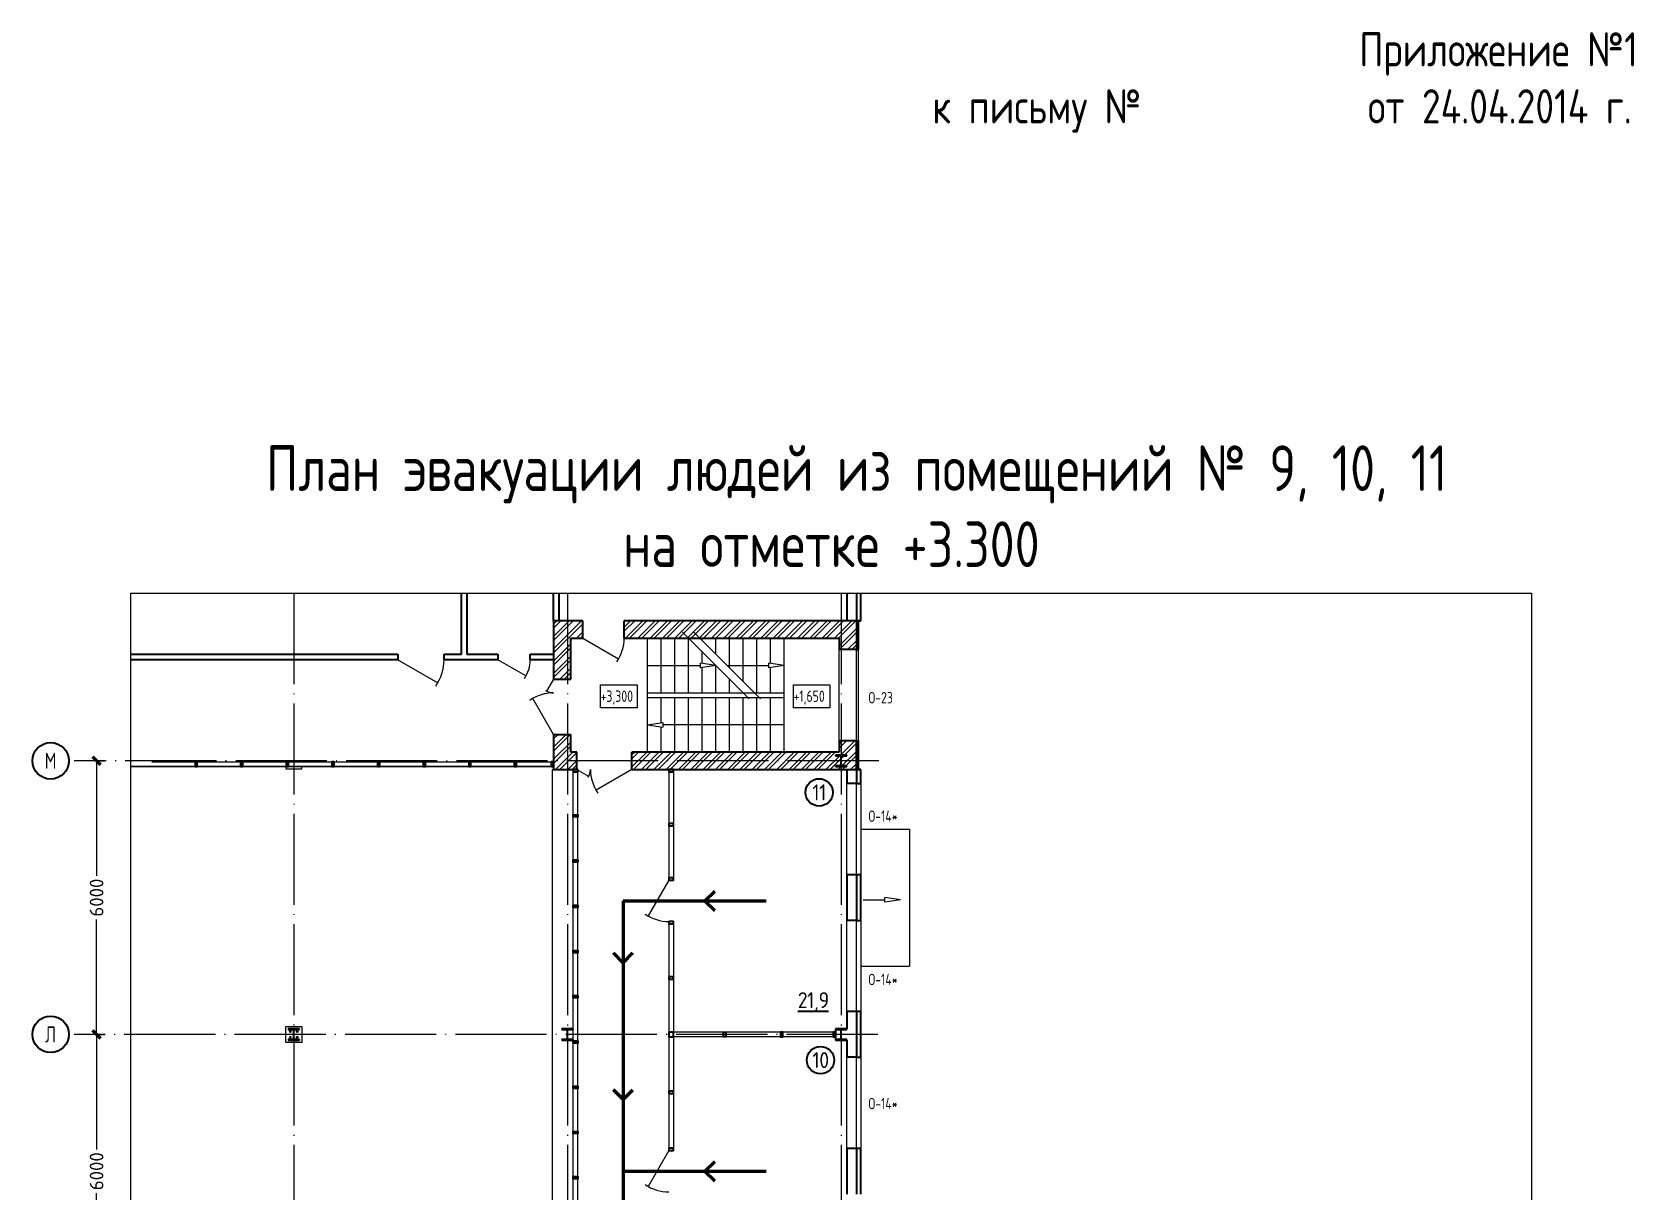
# Model space of a CAD drawing. Extents: x -965262 to 1142518, y -357520 to 71675.
# Drawn here: x -693946 to -658823, y -312730 to -287293 of the extents above; entities that cross this region are included whole.
import ezdxf

# ---------------------------------------------------------------- set-up
doc = ezdxf.new("R2010")
doc.units = 0
doc.header["$LTSCALE"] = 10
doc.linetypes.add('DOTE', pattern=[2.42, 2, -0.2, 0.02, -0.2])
doc.layers.get('0').update_dxf_attribs({"linetype": 'CONTINUOUS', "lineweight": 30})
doc.layers.get('Defpoints').update_dxf_attribs({"linetype": 'CONTINUOUS'})
doc.layers.add('DOTE', color=7, linetype='DOTE', lineweight=9)
doc.styles.add('GOST 2.304', font='isocpeur.ttf', dxfattribs={"width": 0.75, "height": 250})
doc.styles.add('GOST-2.304_Type-B', font='isocpeur.ttf', dxfattribs={"width": 0.9})
doc.styles.get("Standard").update_dxf_attribs({"font": 'isocpeur.ttf', "height": 300})
doc.styles.add('ГОСТ 2м', font='isocpeur.ttf', dxfattribs={"width": 0.8, "height": 250})
doc.dimstyles.get("Standard").update_dxf_attribs({"dimscale": 100, "dimtxt": 300, "dimasz": 1.8, "dimexe": 1.8, "dimexo": 0.625, "dimgap": 0.9, "dimtad": 0, "dimdec": 0, "dimzin": 0, "dimdsep": 46, "dimtxsty": 'Standard', "dimblk": 'ARCHTICK', "dimcen": 0.9, "dimclrd": 256, "dimclre": 256, "dimclrt": 256, "dimadec": 0, "dimazin": 0, "dimtfac": 1, "dimtdec": 0, "dimtofl": 0, "dimtmove": 0, "dimatfit": 3, "dimfxl": 1, "dimtolj": 1, "dimtzin": 0, "dimlwd": 15, "dimlwe": 15, "dimarcsym": 0})

# ---------------------------------------------------------------- blocks, each defined once
blk = doc.blocks.new('_ArchTick')
at = {"color": 0, "linetype": 'ByBlock', "lineweight": 0, "const_width": 0.4}
blk.add_lwpolyline([(-0.5, -0.5), (0.5, 0.5)], dxfattribs=at)
blk = doc.blocks.new('*D2656')
at = {"lineweight": 15, "transparency": 16777216}
for p, q in [((-692531, -309275), (-692531, -311795)), ((-692469, -309275), (-692351, -309275)), ((-692531, -315275), (-692531, -312755)), ((-692469, -315275), (-692351, -315275))]:
    blk.add_line(p, q, dxfattribs=at)
at = {"layer": 'Defpoints', "color": 0, "lineweight": 30, "transparency": 16777216}
for p in [(-692531, -309275), (-692531, -309275), (-692531, -315275, 1451)]:
    blk.add_point(p, dxfattribs=at)
at = {"lineweight": 15, "transparency": 16777216, "xscale": 180, "yscale": 180, "zscale": 180}
for p, rotation in [((-692531, -309275), 90), ((-692531, -315275), 270)]:
    blk.add_blockref('_ArchTick', p, dxfattribs=dict(at, rotation=rotation))
at = {"lineweight": 15, "transparency": 16777216, "insert": (-692531, -312275), "char_height": 300, "attachment_point": 5, "rotation": 90}
blk.add_mtext('\\A1;6000', dxfattribs=at)
blk = doc.blocks.new('*D2657')
at = {"lineweight": 15, "transparency": 16777216}
for p, q in [((-692531, -303275), (-692531, -305795)), ((-692469, -303275), (-692351, -303275)), ((-692531, -309275), (-692531, -306755)), ((-692469, -309275), (-692351, -309275))]:
    blk.add_line(p, q, dxfattribs=at)
at = {"layer": 'Defpoints', "color": 0, "lineweight": 30, "transparency": 16777216}
for p in [(-692531, -303275), (-692531, -303275), (-692531, -309275, 1451)]:
    blk.add_point(p, dxfattribs=at)
at = {"lineweight": 15, "transparency": 16777216, "xscale": 180, "yscale": 180, "zscale": 180}
for p, rotation in [((-692531, -303275), 90), ((-692531, -309275), 270)]:
    blk.add_blockref('_ArchTick', p, dxfattribs=dict(at, rotation=rotation))
at = {"lineweight": 15, "transparency": 16777216, "insert": (-692531, -306275), "char_height": 300, "attachment_point": 5, "rotation": 90}
blk.add_mtext('\\A1;6000', dxfattribs=at)

msp = doc.modelspace()

# ---------------------------------------------------------------- hatches: boundary and pattern name
at = {"lineweight": 15}
h = msp.add_hatch(dxfattribs=at)
h.set_pattern_fill('ANSI32', color=1, scale=20)
h.set_pattern_definition([(45, (-676075.17, -300845.99), (-134.704, 134.704), []), (45, (-675985.36, -300845.99), (-134.704, 134.704), [])])
h.paths.add_polyline_path([(-675872.4, -300834.5), (-676252.4, -300834.5), (-676252.4, -300854.5), (-675872.4, -300854.5)], flags=17)
h.paths.add_polyline_path([(-675872.4, -302834.5), (-676252.4, -302834.5), (-676252.4, -302854.5), (-675872.4, -302854.5)])
h.paths.add_polyline_path([(-682132.4, -300584.5), (-681872.4, -300584.5), (-681872.4, -300204.5), (-682512.4, -300204.5), (-682512.4, -301484.5), (-682132.4, -301484.5)])
h.paths.add_polyline_path([(-682512.4, -303464.5), (-682082.4, -303464.5), (-682082.4, -303464.5), (-682002.4, -303464.5), (-682002.4, -303084.5), (-682132.4, -303084.5), (-682132.4, -302694.5), (-682512.4, -302694.5)])
h.paths.add_polyline_path([(-675872.4, -303464.5), (-675872.4, -302854.5), (-676252.4, -302854.5), (-676252.4, -303084.5), (-680792.4, -303084.5), (-680792.4, -303464.5)])
h.paths.add_polyline_path([(-676332.4, -303385.5), (-676231.9, -303385.5, 0.4142136), (-676211.9, -303365.5), (-676211.9, -303183.5, 0.4142136), (-676231.9, -303163.5), (-676332.4, -303163.5), (-676332.4, -303149.5), (-676082.4, -303149.5), (-676082.4, -303163.5), (-676182.9, -303163.5, 0.4142136), (-676202.9, -303183.5), (-676202.9, -303365.5, 0.4142136), (-676182.9, -303385.5), (-676082.4, -303385.5), (-676082.4, -303399.5), (-676332.4, -303399.5)], flags=16)
h.paths.add_polyline_path([(-680962.4, -300204.5), (-680962.4, -300584.5), (-676252.4, -300584.5), (-676252.4, -300854.5), (-675872.4, -300854.5), (-675872.4, -300204.5)])
h = msp.add_hatch(dxfattribs=at)
h.set_pattern_fill('ANSI37', color=256, scale=40)
h.set_pattern_definition([(45, (-675845.38, -300840.77), (-89.8026, 89.8026), []), (135, (-675845.38, -300840.77), (-89.8026, -89.8026), [])])
h.paths.add_polyline_path([(-675822.4, -300834.5), (-675872.4, -300834.5), (-675872.4, -300854.5), (-675822.4, -300854.5)], flags=17)
h.paths.add_polyline_path([(-675822.4, -302834.5), (-675872.4, -302834.5), (-675872.4, -302854.5), (-675822.4, -302854.5)])
h.paths.add_polyline_path([(-675872.4, -300854.5), (-675822.4, -300854.5), (-675822.4, -300204.5), (-675872.4, -300204.5)])
h.paths.add_polyline_path([(-675872.4, -303274.5), (-675822.4, -303274.5), (-675822.4, -302854.5), (-675872.4, -302854.5)])
h.paths.add_polyline_path([(-675822.4, -303274.5), (-675872.4, -303274.5), (-675872.4, -303464.5), (-675822.4, -303464.5)])

# ---------------------------------------------------------------- linework, layer by layer
at = {"color": 1}
for p, q in [((-684532.4, -300939.5, -3259.8), (-684532.4, -299595.4, -3259.8)), ((-684412.4, -299595.4, -3259.8), (-684412.4, -300939.5, -3259.8)), ((-682512.4, -300204.5, -3259.8), (-682512.4, -299595.4, -3259.8)), ((-682392.4, -299595.4, -3259.8), (-682392.4, -300204.5, -3259.8)), ((-682392.4, -300204.5, -3259.8), (-682512.4, -300204.5, -3259.8)), ((-681872.4, -300584.5, -3259.8), (-681872.4, -300204.5, -3259.8)), ((-680962.4, -300584.5, -3259.8), (-680962.4, -300204.5, -3259.8)), ((-691781.7, -300939.5, -3259.8), (-685922.4, -300939.5, -3259.8)), ((-685922.4, -300939.5, -3259.8), (-685922.4, -301059.5, -3259.8)), ((-684912.4, -301059.5, -3259.8), (-684912.4, -300939.5, -3259.8)), ((-684912.4, -300939.5, -3259.8), (-684532.4, -300939.5, -3259.8)), ((-684412.4, -300939.5, -3259.8), (-683732.4, -300939.5, -3259.8)), ((-683732.4, -300939.5, -3259.8), (-683732.4, -301059.5, -3259.8)), ((-683022.4, -300939.5, -3259.8), (-682512.4, -300939.5, -3259.8)), ((-683022.4, -301059.5, -3259.8), (-683022.4, -300939.5, -3259.8)), ((-682512.4, -300939.5, -3259.8), (-682512.4, -301059.5, -3259.8)), ((-675872.4, -300834.4, -3259.8), (-676252.4, -300834.4, -3259.8)), ((-685922.4, -301059.5, -3259.8), (-691781.7, -301059.5, -3259.8)), ((-683732.4, -301059.5, -3259.8), (-684912.4, -301059.5, -3259.8)), ((-684912.4, -301059.5, -3259.8), (-684912.4, -301059.5, -3259.8)), ((-682512.4, -301059.5, -3259.8), (-683022.4, -301059.5, -3259.8)), ((-683022.4, -301059.5, -3259.8), (-683022.4, -301059.5, -3259.8)), ((-682512.4, -301484.5, -3259.8), (-682132.4, -301484.5, -3259.8)), ((-682512.4, -302694.5, -3259.8), (-682132.4, -302694.5, -3259.8)), ((-682002.4, -303464.5, -3259.8), (-682002.4, -303084.5, -3259.8)), ((-680792.4, -303464.5, -3259.8), (-680792.4, -303084.5, -3259.8)), ((-675872.4, -302834.5, -3259.8), (-676252.8, -302834.5, -3259.8))]:
    msp.add_line(p, q, dxfattribs=at)
for p, q in [((-676082.4, -299595.4, -3259.8), (-676082.4, -300204.5, -3259.8)), ((-675872.4, -300834.5, -3259.8), (-675822.4, -300834.5, -3259.8)), ((-675872.4, -302834.5, -3259.8), (-675822.4, -302834.5, -3259.8)), ((-676082.4, -303464.5, -3259.8), (-676082.4, -303774.5, -3259.8)), ((-675872.4, -303774.5, -3259.8), (-676082.4, -303774.5, -3259.8)), ((-676082.4, -305774.5, -3259.8), (-676082.4, -306774.5, -3259.8)), ((-675872.4, -305774.5, -3259.8), (-676082.4, -305774.5, -3259.8)), ((-675872.4, -306774.5, -3259.8), (-676082.4, -306774.5, -3259.8)), ((-676082.4, -308774.5, -3259.8), (-676082.4, -309149.5, -3259.8)), ((-675872.4, -308774.5, -3259.8), (-676082.4, -308774.5, -3259.8)), ((-676082.4, -309149.5, -3259.8), (-676332.4, -309149.5, -3259.8)), ((-676332.4, -309149.5, -3259.8), (-676332.4, -309399.5, -3259.8)), ((-676332.4, -309399.5, -3259.8), (-676082.4, -309399.5, -3259.8)), ((-676082.4, -309399.5, -3259.8), (-676082.4, -309774.5, -3259.8)), ((-675872.4, -309774.5, -3259.8), (-676082.4, -309774.5, -3259.8)), ((-676082.4, -311774.5, -3259.8), (-676082.4, -312774.5, -3259.8)), ((-675872.4, -311774.5, -3259.8), (-676082.4, -311774.5, -3259.8))]:
    msp.add_line(p, q)
at = {"color": 30, "lineweight": 30}
for p, q in [((-675872.4, -299595.4, -3259.8), (-675872.4, -300204.5, -3259.8)), ((-675772.4, -300204.5, -3259.8), (-675772.4, -299595.4, -3259.8)), ((-675772.4, -300204.5, -3259.8), (-675872.4, -300204.5, -3259.8)), ((-675872.4, -300204.5, -3259.8), (-675772.4, -300204.5, -3259.8)), ((-675872.4, -303464.5, -3259.8), (-675772.4, -303464.5, -3259.8)), ((-675772.4, -303464.5, -3259.8), (-675872.4, -303464.5, -3259.8)), ((-675872.4, -303464.5, -3259.8), (-675872.4, -303774.5, -3259.8)), ((-675872.4, -303774.5, -3259.8), (-675772.4, -303774.5, -3259.8)), ((-675772.4, -303774.5, -3259.8), (-675772.4, -303464.5, -3259.8)), ((-675772.4, -305774.5, -3259.8), (-675872.4, -305774.5, -3259.8)), ((-675872.4, -305774.5, -3259.8), (-675872.4, -306774.5, -3259.8)), ((-675772.4, -306774.5, -3259.8), (-675772.4, -305774.5, -3259.8)), ((-675872.4, -306774.5, -3259.8), (-675772.4, -306774.5, -3259.8)), ((-675772.4, -308774.5, -3259.8), (-675872.4, -308774.5, -3259.8)), ((-675872.4, -308774.5, -3259.8), (-675872.4, -309774.5, -3259.8)), ((-675772.4, -309774.5, -3259.8), (-675772.4, -308774.5, -3259.8)), ((-675872.4, -309774.5, -3259.8), (-675772.4, -309774.5, -3259.8)), ((-675772.4, -311774.5, -3259.8), (-675872.4, -311774.5, -3259.8)), ((-675872.4, -311774.5, -3259.8), (-675872.4, -312774.5, -3259.8)), ((-675772.4, -312774.5, -3259.8), (-675772.4, -311774.5, -3259.8))]:
    msp.add_line(p, q, dxfattribs=at)
at = {"color": 1, "lineweight": 30}
for p, q in [((-682512.4, -300204.5, -3259.8), (-682512.4, -301484.5, -3259.8)), ((-681872.4, -300204.5, -3259.8), (-682512.4, -300204.5, -3259.8)), ((-675872.4, -300204.5, -3259.8), (-680962.4, -300204.5, -3259.8)), ((-675872.4, -300204.5, -3259.8), (-675872.4, -300834.5, -3259.8)), ((-682132.4, -300584.5, -3259.8), (-681872.4, -300584.5, -3259.8)), ((-682132.4, -301484.5, -3259.8), (-682132.4, -300584.5, -3259.8)), ((-680962.4, -300584.5, -3259.8), (-676252.4, -300584.5, -3259.8)), ((-676252.4, -300584.5, -3259.8), (-676252.4, -300834.4, -3259.8)), ((-682512.4, -302694.5, -3259.8), (-682512.4, -303464.5, -3259.8)), ((-682132.4, -303084.5, -3259.8), (-682132.4, -302694.5, -3259.8)), ((-682002.4, -303084.5, -3259.8), (-682132.4, -303084.5, -3259.8)), ((-676252.4, -303084.5, -3259.8), (-680792.4, -303084.5, -3259.8)), ((-676252.8, -302834.5, -3259.8), (-676252.4, -303084.5, -3259.8)), ((-675872.4, -302834.5, -3259.8), (-675872.4, -303464.5, -3259.8)), ((-682512.4, -303464.5, -3259.8), (-682002.4, -303464.5, -3259.8)), ((-680792.4, -303464.5, -3259.8), (-675872.4, -303464.5, -3259.8))]:
    msp.add_line(p, q, dxfattribs=at)
at = {"lineweight": 30}
for p, q in [((-675822.4, -300834.5, -3259.8), (-675822.4, -300204.5, -3259.8)), ((-675872.4, -303464.5, -3259.8), (-675872.4, -302854.5, -3259.8)), ((-675822.4, -303464.5, -3259.8), (-675822.4, -302834.5, -3259.8)), ((-676332.4, -303149.5, -3259.8), (-676332.4, -303163.5, -3259.8)), ((-676082.4, -303149.5, -3259.8), (-676332.4, -303149.5, -3259.8)), ((-676332.4, -303163.5, -3259.8), (-676231.9, -303163.5, -3259.8)), ((-676332.4, -303385.5, -3259.8), (-676332.4, -303399.5, -3259.8)), ((-676231.9, -303385.5, -3259.8), (-676332.4, -303385.5, -3259.8)), ((-676332.4, -303399.5, -3259.8), (-676082.4, -303399.5, -3259.8)), ((-676211.9, -303183.5, -3259.8), (-676211.9, -303365.5, -3259.8)), ((-676202.9, -303365.5, -3259.8), (-676202.9, -303183.5, -3259.8)), ((-676182.9, -303163.5, -3259.8), (-676082.4, -303163.5, -3259.8)), ((-676082.4, -303385.5, -3259.8), (-676182.9, -303385.5, -3259.8)), ((-676082.4, -303163.5, -3259.8), (-676082.4, -303149.5, -3259.8)), ((-676082.4, -303399.5, -3259.8), (-676082.4, -303385.5, -3259.8)), ((-688332.4, -309149.5, -3259.8), (-688332.4, -309163.5, -3259.8)), ((-688082.4, -309149.5, -3259.8), (-688332.4, -309149.5, -3259.8)), ((-688332.4, -309163.5, -3259.8), (-688231.9, -309163.5, -3259.8)), ((-688332.4, -309385.5, -3259.8), (-688332.4, -309399.5, -3259.8)), ((-688231.9, -309385.5, -3259.8), (-688332.4, -309385.5, -3259.8)), ((-688332.4, -309399.5, -3259.8), (-688082.4, -309399.5, -3259.8)), ((-688211.9, -309183.5, -3259.8), (-688211.9, -309365.5, -3259.8)), ((-688202.9, -309365.5, -3259.8), (-688202.9, -309183.5, -3259.8)), ((-688182.9, -309163.5, -3259.8), (-688082.4, -309163.5, -3259.8)), ((-688082.4, -309385.5, -3259.8), (-688182.9, -309385.5, -3259.8)), ((-688082.4, -309163.5, -3259.8), (-688082.4, -309149.5, -3259.8)), ((-688082.4, -309399.5, -3259.8), (-688082.4, -309385.5, -3259.8)), ((-682332.4, -309149.5, -3259.8), (-682332.4, -309163.5, -3259.8)), ((-682082.4, -309149.5, -3259.8), (-682332.4, -309149.5, -3259.8)), ((-682332.4, -309163.5, -3259.8), (-682231.9, -309163.5, -3259.8)), ((-682332.4, -309385.5, -3259.8), (-682332.4, -309399.5, -3259.8)), ((-682231.9, -309385.5, -3259.8), (-682332.4, -309385.5, -3259.8)), ((-682332.4, -309399.5, -3259.8), (-682082.4, -309399.5, -3259.8)), ((-682211.9, -309183.5, -3259.8), (-682211.9, -309365.5, -3259.8)), ((-682202.9, -309365.5, -3259.8), (-682202.9, -309183.5, -3259.8)), ((-682182.9, -309163.5, -3259.8), (-682082.4, -309163.5, -3259.8)), ((-682082.4, -309385.5, -3259.8), (-682182.9, -309385.5, -3259.8)), ((-682082.4, -309163.5, -3259.8), (-682082.4, -309149.5, -3259.8)), ((-682082.4, -309399.5, -3259.8), (-682082.4, -309385.5, -3259.8)), ((-676332.4, -309149.5, -3259.8), (-676332.4, -309163.5, -3259.8)), ((-676082.4, -309149.5, -3259.8), (-676332.4, -309149.5, -3259.8)), ((-676332.4, -309163.5, -3259.8), (-676231.9, -309163.5, -3259.8)), ((-676332.4, -309385.5, -3259.8), (-676332.4, -309399.5, -3259.8)), ((-676231.9, -309385.5, -3259.8), (-676332.4, -309385.5, -3259.8)), ((-676332.4, -309399.5, -3259.8), (-676082.4, -309399.5, -3259.8)), ((-676211.9, -309183.5, -3259.8), (-676211.9, -309365.5, -3259.8)), ((-676202.9, -309365.5, -3259.8), (-676202.9, -309183.5, -3259.8)), ((-676182.9, -309163.5, -3259.8), (-676082.4, -309163.5, -3259.8)), ((-676082.4, -309385.5, -3259.8), (-676182.9, -309385.5, -3259.8)), ((-676082.4, -309163.5, -3259.8), (-676082.4, -309149.5, -3259.8)), ((-676082.4, -309399.5, -3259.8), (-676082.4, -309385.5, -3259.8))]:
    msp.add_line(p, q, dxfattribs=at)
at = {"lineweight": 15}
for p, q in [((-681872.4, -300584.5, -3259.8), (-681084.3, -301039.5, -3259.8)), ((-680452.4, -303084.5, -3259.8), (-680452.4, -300584.5, -3259.8)), ((-680152.4, -301784.5, -3259.8), (-680152.4, -300584.5, -3259.8)), ((-679852.4, -301784.5, -3259.8), (-679852.4, -300584.5, -3259.8)), ((-679683.7, -300453.2), (-678221.1, -301915.9)), ((-679552.4, -301784.5, -3259.8), (-679552.4, -300584.5, -3259.8)), ((-679438.7, -300453.2), (-677976, -301915.9)), ((-679252.4, -300639.5, -3259.8), (-679252.4, -300584.5, -3259.8)), ((-678952.4, -300939.5, -3259.8), (-678952.4, -300584.5, -3259.8)), ((-678652.4, -301239.5, -3259.8), (-678652.4, -300584.5, -3259.8)), ((-678352.4, -301539.5, -3259.8), (-678352.4, -300584.5, -3259.8)), ((-678052.4, -301784.5, -3259.8), (-678052.4, -300584.5, -3259.8)), ((-677752.4, -301141.2, -3259.8), (-677752.4, -300584.5, -3259.8)), ((-677452.4, -303084.5, -3259.8), (-677452.4, -300584.5, -3259.8)), ((-679252.4, -301141.2, -3259.8), (-679252.4, -300884.6, -3259.8)), ((-675822.4, -302834.5, -3259.8), (-675822.4, -300834.5, -3259.8)), ((-685922.4, -301059.5, -3868.2), (-685047.7, -301564.5, -3259.8)), ((-683117.5, -301414.5, -3259.8), (-683732.4, -301059.5, -3259.8)), ((-678952.4, -301184.6), (-679291.7, -301135.5)), ((-679291.7, -301233.6), (-679291.7, -301135.5)), ((-678952.4, -301184.6), (-679291.7, -301233.6)), ((-679252.4, -301784.5, -3259.8), (-679252.4, -301227.9, -3259.8)), ((-678952.4, -301784.5, -3259.8), (-678952.4, -301184.6, -3259.8)), ((-677452.4, -301184.6, -3259.8), (-677791.7, -301135.5, -3259.8)), ((-677791.7, -301233.6, -3259.8), (-677791.7, -301135.5, -3259.8)), ((-677452.4, -301184.6, -3259.8), (-677791.7, -301233.6, -3259.8)), ((-677752.4, -301784.5, -3259.8), (-677752.4, -301227.9, -3259.8)), ((-682512.4, -301484.5, -3259.8), (-682662.4, -301744.3, -3259.8)), ((-681480.8, -301609.2), (-680680.8, -301609.2)), ((-681480.8, -302109.2), (-681480.8, -301609.2)), ((-680680.8, -301609.2), (-680680.8, -302109.2)), ((-678652.4, -301784.5, -3259.8), (-678652.4, -301484.6, -3259.8)), ((-677251.1, -301609.2), (-676451.1, -301609.2)), ((-677251.1, -302109.2), (-677251.1, -301609.2)), ((-676451.1, -301609.2), (-676451.1, -302109.2)), ((-682512.4, -302694.5, -3259.8), (-682967.4, -301906.4, -3259.8)), ((-680452.4, -301784.5, -3259.8), (-677452.4, -301784.5, -3259.8)), ((-680452.4, -301884.5, -3259.8), (-677452.4, -301884.5, -3259.8)), ((-680152.4, -302441.2, -3259.8), (-680152.4, -301884.5, -3259.8)), ((-679852.4, -303084.5, -3259.8), (-679852.4, -301884.5, -3259.8)), ((-679552.4, -303084.5, -3259.8), (-679552.4, -301884.5, -3259.8)), ((-679252.4, -303084.5, -3259.8), (-679252.4, -301884.5, -3259.8)), ((-678952.4, -303084.5, -3259.8), (-678952.4, -301884.5, -3259.8)), ((-678652.4, -303084.5, -3259.8), (-678652.4, -301884.5, -3259.8)), ((-678352.4, -303084.5, -3259.8), (-678352.4, -301884.5, -3259.8)), ((-678052.4, -303084.5, -3259.8), (-678052.4, -301884.5, -3259.8)), ((-677752.4, -303084.5, -3259.8), (-677752.4, -301884.5, -3259.8)), ((-680680.8, -302109.2), (-681480.8, -302109.2)), ((-676451.1, -302109.2), (-677251.1, -302109.2)), ((-680452.4, -302484.5, -3259.8), (-680113.1, -302435.5, -3259.8)), ((-680452.4, -302484.5, -3259.8), (-680113.1, -302533.5, -3259.8)), ((-680152.4, -303084.5, -3259.8), (-680152.4, -302527.8, -3259.8)), ((-680113.1, -302435.5, -3259.8), (-680113.1, -302533.5, -3259.8)), ((-688382.4, -303399.5, -3259.8), (-688382.4, -303449.5, -3259.8)), ((-688382.4, -303449.5, -3259.8), (-688032.4, -303449.5, -3259.8)), ((-688032.4, -303449.5, -3259.8), (-688032.4, -303399.5, -3259.8)), ((-682532.4, -333274.5, -3259.8), (-682532.4, -303464.5, -3259.8)), ((-682532.4, -303464.5, -3259.8), (-682512.4, -303464.5, -3259.8)), ((-682002.4, -303464.5, -3259.8), (-681742.6, -303614.5, -3259.8)), ((-680792.4, -303464.5, -3259.8), (-681580.5, -303919.5, -3259.8)), ((-676082.4, -305774.5, -3163.1), (-676082.4, -303774.5, -3163.1)), ((-675772.1, -304774.5, -3259.8), (-674707, -304774.5, -3259.8)), ((-674707, -304774.5, -3259.8), (-674707, -307774.5, -3259.8)), ((-675721.9, -306323.5, -1808.5), (-675244.7, -306323.5, -1808.5)), ((-674905.4, -306323.5, -1808.5), (-675244.7, -306274.5, -1808.5)), ((-675244.7, -306372.5, -1808.5), (-675244.7, -306274.5, -1808.5)), ((-674905.4, -306323.5, -1808.5), (-675244.7, -306372.5, -1808.5)), ((-676082.4, -308774.5, -3163.1), (-676082.4, -306774.5, -3163.1)), ((-675772.1, -307774.5, -3259.8), (-674707, -307774.5, -3259.8)), ((-688382.4, -309449.5, -3259.8), (-688382.4, -309099.5, -3259.8)), ((-688382.4, -309099.5, -3259.8), (-688032.4, -309099.5, -3259.8)), ((-688032.4, -309099.5, -3259.8), (-688032.4, -309449.5, -3259.8)), ((-688032.4, -309449.5, -3259.8), (-688382.4, -309449.5, -3259.8)), ((-676082.4, -311774.5, -3163.1), (-676082.4, -309774.5, -3163.1))]:
    msp.add_line(p, q, dxfattribs=at)
at = {"color": 1, "lineweight": 15}
for p, q in [((-676252.8, -302834.5, -3259.8), (-676252.4, -300834.4, -3259.8)), ((-675872.4, -302834.5, -3259.8), (-675872.4, -300834.5, -3259.8))]:
    msp.add_line(p, q, dxfattribs=at)
at = {"lineweight": 15, "ltscale": 200}
for p, q in [((-680452.4, -301184.6), (-679291.7, -301184.6)), ((-678707.3, -301184.6), (-677791.7, -301184.6, -3259.8)), ((-677452.4, -302484.5, -3259.8), (-680113.1, -302484.5, -3259.8))]:
    msp.add_line(p, q, dxfattribs=at)
at = {"color": 3, "lineweight": 15}
for p, q in [((-682512.4, -303399.5, -3259.8), (-691781.7, -303399.5, -3259.8)), ((-691781.7, -303399.5, -3259.8), (-682512.4, -303399.5, -3259.8)), ((-691322.4, -303299.5, -15017.8), (-690372.4, -303299.5, -15017.8)), ((-691322.4, -303399.5, -15017.8), (-690372.4, -303399.5, -15017.8)), ((-690322.4, -303299.5, -15017.8), (-689372.4, -303299.5, -15017.8)), ((-690322.4, -303399.5, -15017.8), (-689372.4, -303399.5, -15017.8)), ((-689322.4, -303299.5, -15017.8), (-688372.4, -303299.5, -15017.8)), ((-689322.4, -303399.5, -15017.8), (-688372.4, -303399.5, -15017.8)), ((-688322.4, -303299.5, -15017.8), (-687372.4, -303299.5, -15017.8)), ((-688322.4, -303399.5, -15017.8), (-687372.4, -303399.5, -15017.8)), ((-687322.4, -303299.5, -15017.8), (-686372.4, -303299.5, -15017.8)), ((-687322.4, -303399.5, -15017.8), (-686372.4, -303399.5, -15017.8)), ((-686322.4, -303299.5, -15017.8), (-685372.4, -303299.5, -15017.8)), ((-686322.4, -303399.5, -15017.8), (-685372.4, -303399.5, -15017.8)), ((-685322.4, -303299.5, -15017.8), (-684372.4, -303299.5, -15017.8)), ((-685322.4, -303399.5, -15017.8), (-684372.4, -303399.5, -15017.8)), ((-684322.4, -303299.5, -15017.8), (-683372.4, -303299.5, -15017.8)), ((-684322.4, -303399.5, -15017.8), (-683372.4, -303399.5, -15017.8)), ((-683322.4, -303299.5, -15017.8), (-682562.4, -303299.5, -3259.8)), ((-683322.4, -303399.5, -15017.8), (-682562.4, -303399.5, -3259.8)), ((-682082.4, -333224.5, -3259.8), (-682082.4, -303514.5, -3259.8)), ((-681982.4, -333224.5, -3259.8), (-681982.4, -303514.5, -3259.8)), ((-679982.4, -303514.5, -3259.8), (-679982.4, -304652, -3259.8)), ((-679882.4, -303514.5, -3259.8), (-679882.4, -304652, -3259.8)), ((-679982.4, -304702, -3259.8), (-679982.4, -305839.5, -3259.8)), ((-679882.4, -304702, -3259.8), (-679882.4, -305839.5, -3259.8)), ((-679982.4, -305889.5, -3259.8), (-680437.4, -306677.6, -3259.8)), ((-679982.4, -306849.5, -3259.8), (-679982.4, -308012, -3259.8)), ((-679882.4, -306849.5, -3259.8), (-679882.4, -308012, -3259.8)), ((-679982.4, -308062, -3259.8), (-679982.4, -309224.5, -3259.8)), ((-679882.4, -308062, -3259.8), (-679882.4, -309224.5, -3259.8)), ((-679982.4, -309324.5, -3259.8), (-679982.4, -310522, -3259.8)), ((-678782.4, -309224.5, -3259.8), (-679882.4, -309224.5, -3259.8)), ((-678782.4, -309324.5, -3259.8), (-679882.4, -309324.5, -3259.8)), ((-679882.4, -309324.5, -3259.8), (-679882.4, -310522, -3259.8)), ((-677532.4, -309224.5, -3259.8), (-678732.4, -309224.5, -3259.8)), ((-677532.4, -309324.5, -3259.8), (-678732.4, -309324.5, -3259.8)), ((-676382.4, -309224.5, -3259.8), (-677482.4, -309224.5, -3259.8)), ((-676382.4, -309324.5, -3259.8), (-677482.4, -309324.5, -3259.8)), ((-679982.4, -310572, -3259.8), (-679982.4, -311769.5, -3259.8)), ((-679882.4, -310572, -3259.8), (-679882.4, -311769.5, -3259.8)), ((-679982.8, -311819.5, -3259.8), (-680437.8, -312607.6, -3259.8))]:
    msp.add_line(p, q, dxfattribs=at)
at = {"color": 30, "lineweight": 15}
for p, q in [((-675872.4, -305774.5, -3259.8), (-675872.4, -303774.5, -3259.8)), ((-675772.4, -303774.5, -3259.8), (-675772.4, -305774.5, -3259.8)), ((-675872.4, -308774.5, -3259.8), (-675872.4, -306774.5, -3259.8)), ((-675772.4, -306774.5, -3259.8), (-675772.4, -308774.5, -3259.8)), ((-675872.4, -311774.5, -3259.8), (-675872.4, -309774.5, -3259.8)), ((-675772.4, -309774.5, -3259.8), (-675772.4, -311774.5, -3259.8))]:
    msp.add_line(p, q, dxfattribs=at)
at = {"color": 6, "lineweight": 50}
for p, q in [((-679193.2, -306344.5, -3259.8), (-678978.4, -306131.6)), ((-680982.4, -306344.5, -3259.8), (-680982.4, -334874.5, -3259.8)), ((-680982.4, -306344.5, -3259.8), (-677846.6, -306344.5, -3259.8)), ((-679193.2, -306344.5, -3259.8), (-678978.4, -306557.4)), ((-680982.4, -307703, -3259.8), (-681195.3, -307488.2)), ((-680982.4, -307703, -3259.8), (-680769.5, -307488.2)), ((-680982.4, -310703, -3259.8), (-681195.3, -310488.2)), ((-680982.4, -310703, -3259.8), (-680769.5, -310488.2)), ((-679193.2, -312274.5, -3259.8), (-678978.4, -312061.6)), ((-680982.4, -312274.5, -3259.8), (-677846.6, -312274.5, -3259.8)), ((-679193.2, -312274.5, -3259.8), (-678978.4, -312487.4))]:
    msp.add_line(p, q, dxfattribs=at)
at = {"color": 0, "lineweight": 5}
msp.add_lwpolyline([(-691781.7, -299595.4), (-661072.4, -299595.4), (-661072.4, -338387.7), (-691781.7, -338387.7)], close=True, dxfattribs=at)
at = {"color": 3}
for points, elevation in [([(-690372.4, -303399.5), (-690322.4, -303399.5), (-690322.4, -303299.5), (-690372.4, -303299.5)], -15017.8), ([(-689372.4, -303399.5), (-689322.4, -303399.5), (-689322.4, -303299.5), (-689372.4, -303299.5)], -15017.8), ([(-688372.4, -303399.5), (-688322.4, -303399.5), (-688322.4, -303299.5), (-688372.4, -303299.5)], -15017.8), ([(-687372.4, -303399.5), (-687322.4, -303399.5), (-687322.4, -303299.5), (-687372.4, -303299.5)], -15017.8), ([(-686372.4, -303399.5), (-686322.4, -303399.5), (-686322.4, -303299.5), (-686372.4, -303299.5)], -15017.8), ([(-685372.4, -303399.5), (-685322.4, -303399.5), (-685322.4, -303299.5), (-685372.4, -303299.5)], -15017.8), ([(-684372.4, -303399.5), (-684322.4, -303399.5), (-684322.4, -303299.5), (-684372.4, -303299.5)], -15017.8), ([(-683372.4, -303399.5), (-683322.4, -303399.5), (-683322.4, -303299.5), (-683372.4, -303299.5)], -15017.8), ([(-682562.4, -303399.5), (-682512.4, -303399.5), (-682512.4, -303299.5), (-682562.4, -303299.5)], -3259.8), ([(-682082.4, -303464.5), (-682082.4, -303514.5), (-681982.4, -303514.5), (-681982.4, -303464.5)], -4711.1), ([(-679982.4, -303464.5), (-679982.4, -303514.5), (-679882.4, -303514.5), (-679882.4, -303464.5)], -3259.8), ([(-682082.4, -304506.5), (-682082.4, -304456.5), (-681982.4, -304456.5), (-681982.4, -304506.5)], -3259.8), ([(-679982.4, -304652), (-679982.4, -304702), (-679882.4, -304702), (-679882.4, -304652)], -3259.8), ([(-682082.4, -305498.5), (-682082.4, -305448.5), (-681982.4, -305448.5), (-681982.4, -305498.5)], -3259.8), ([(-679982.4, -305839.5), (-679982.4, -305889.5), (-679882.4, -305889.5), (-679882.4, -305839.5)], -3259.8), ([(-682082.4, -306490.5), (-682082.4, -306440.5), (-681982.4, -306440.5), (-681982.4, -306490.5)], -3259.8), ([(-679982.4, -306799.5), (-679982.4, -306849.5), (-679882.4, -306849.5), (-679882.4, -306799.5)], -3259.8), ([(-682082.4, -307482.5), (-682082.4, -307432.5), (-681982.4, -307432.5), (-681982.4, -307482.5)], -3259.8), ([(-679982.4, -308012), (-679982.4, -308062), (-679882.4, -308062), (-679882.4, -308012)], -3259.8), ([(-682082.4, -308474.5), (-682082.4, -308424.5), (-681982.4, -308424.5), (-681982.4, -308474.5)], -3259.8), ([(-682082.4, -309466.5), (-682082.4, -309416.5), (-681982.4, -309416.5), (-681982.4, -309466.5)], -3259.8), ([(-679882.4, -309224.5), (-679982.4, -309224.5), (-679982.4, -309324.5), (-679882.4, -309324.5)], -3259.8), ([(-678782.4, -309224.5), (-678732.4, -309224.5), (-678732.4, -309324.5), (-678782.4, -309324.5)], -3259.8), ([(-677482.4, -309224.5), (-677532.4, -309224.5), (-677532.4, -309324.5), (-677482.4, -309324.5)], -3259.8), ([(-676332.4, -309224.5), (-676382.4, -309224.5), (-676382.4, -309324.5), (-676332.4, -309324.5)], -3259.8), ([(-682082.4, -310458.5), (-682082.4, -310408.5), (-681982.4, -310408.5), (-681982.4, -310458.5)], -3259.8), ([(-679982.4, -310522), (-679982.4, -310572), (-679882.4, -310572), (-679882.4, -310522)], -3259.8), ([(-682082.4, -311450.5), (-682082.4, -311400.5), (-681982.4, -311400.5), (-681982.4, -311450.5)], -3259.8), ([(-679982.4, -311769.5), (-679982.4, -311819.5), (-679882.4, -311819.5), (-679882.4, -311769.5)], -3259.8), ([(-682082.4, -312442.5), (-682082.4, -312392.5), (-681982.4, -312392.5), (-681982.4, -312442.5)], -3259.8)]:
    msp.add_lwpolyline(points, close=True, dxfattribs=dict(at, elevation=elevation))
for centre in [(-676688, -303966.3), (-676657.8, -309837.9)]:
    msp.add_circle(centre, 300)
at = {"lineweight": 15}
for centre in [(-688282.4, -309214.5, -3259.8), (-688282.4, -309334.5, -3259.8), (-688132.4, -309214.5, -3259.8), (-688132.4, -309334.5, -3259.8)]:
    msp.add_circle(centre, 16, dxfattribs=at)
for centre, radius, start, end in [((-681872.4, -300584.5, -3259.8), 910, 325, 0), ((-685922.4, -301059.5, -3259.8), 1010, 325, 0), ((-683732.4, -301059.5, -3259.8), 710, 325, 0), ((-682512.4, -302694.5, -3259.8), 910, 90, 125), ((-682512.4, -301484.5, -3259.8), 300, 235, 270), ((-682002.4, -303464.5, -3259.8), 300, 325, 360), ((-680792.4, -303464.5, -3259.8), 910, 180, 215)]:
    msp.add_arc(centre, radius, start, end, dxfattribs=at)
at = {"lineweight": 30}
for centre, start, end in [((-676231.9, -303183.5, -3259.8), 0, 90), ((-676231.9, -303365.5, -3259.8), 270, 0), ((-676182.9, -303183.5, -3259.8), 90, 180), ((-676182.9, -303365.5, -3259.8), 180, 270), ((-688231.9, -309183.5, -3259.8), 0, 90), ((-688231.9, -309365.5, -3259.8), 270, 0), ((-688182.9, -309183.5, -3259.8), 90, 180), ((-688182.9, -309365.5, -3259.8), 180, 270), ((-682231.9, -309183.5, -3259.8), 0, 90), ((-682231.9, -309365.5, -3259.8), 270, 0), ((-682182.9, -309183.5, -3259.8), 90, 180), ((-682182.9, -309365.5, -3259.8), 180, 270), ((-676231.9, -309183.5, -3259.8), 0, 90), ((-676231.9, -309365.5, -3259.8), 270, 0), ((-676182.9, -309183.5, -3259.8), 90, 180), ((-676182.9, -309365.5, -3259.8), 180, 270)]:
    msp.add_arc(centre, 20, start, end, dxfattribs=at)
at = {"color": 3, "lineweight": 15}
for centre in [(-679982.4, -305889.5, -3259.8), (-679982.8, -311819.5, -3259.8)]:
    msp.add_arc(centre, 910, 235, 270, dxfattribs=at)
at = {"layer": 'DOTE', "ltscale": 100, "extrusion": (0, -1, 0)}
for p, q in [((-688207.4, -299595.4, -4711.1), (-688207.4, -339797.4, -4711.1)), ((-682207.4, -299595.4, -4711.1), (-682207.4, -339797.4, -4711.1)), ((-676207.4, -299595.4, -4711.1), (-676207.4, -339797.4, -4711.1))]:
    msp.add_line(p, q, dxfattribs=at)
at = {"layer": 'DOTE', "ltscale": 100}
for p, q in [((-693938.9, -303274.5), (-693945.6, -303274.5)), ((-675380.6, -303274.5, -4711.1), (-693022.3, -303274.5, -4711.1)), ((-693938.9, -309274.5), (-693945.6, -309274.5)), ((-675403.7, -309274.5, -4711.1), (-693022.3, -309274.5, -4711.1))]:
    msp.add_line(p, q, dxfattribs=at)
at = {"layer": 'DOTE', "linetype": 'Continuous', "lineweight": 30}
for centre in [(-693538.9, -303274.5), (-693538.9, -309274.5)]:
    msp.add_circle(centre, 400, dxfattribs=at)

# ---------------------------------------------------------------- texts
at = {"lineweight": 0, "style": 'GOST 2.304', "width": 0.75}
for s, p in [('+3,300', (-681481.2, -301983.2)), ('+1,650', (-677251.5, -301983.2))]:
    msp.add_text(s, height=250, dxfattribs=at).set_placement(p)
at = {"color": 5, "width": 0.75}
for s, p in [('О-23', (-675605.3, -302015.7, 13217.7)), ('О-14*', (-675605.3, -304613.1, 13217.7)), ('О-14*', (-675605.3, -308195, 13217.7)), ('О-14*', (-675605.3, -310916.1, 13217.7))]:
    msp.add_text(s, height=250, dxfattribs=at).set_placement(p)
at = {"color": 6, "lineweight": 30, "attachment_point": 1, "style": 'ГОСТ 2м'}
for s, insert, char_height in [('\\pi26167;Приложение №1 \\P\\pi16807;к письму №             от 24.04.2014 г.', (-691014.1, -287297.9), 750), ('\\pi3623.4;План эвакуации людей из помещений № 9, 10, 11\\P\\pi10943; на отметке +3.300', (-692439.1, -296357.3), 1000)]:
    msp.add_mtext_dynamic_manual_height_columns(s, width=31806.761, gutter_width=1250, heights=[0], dxfattribs=dict(at, insert=insert, char_height=char_height))
at = {"char_height": 350, "attachment_point": 5, "style": 'GOST-2.304_Type-B'}
for s, insert, width in [('{\\fISOCPEUR|b0|i0|c204|p34;\\T0.95;11}', (-676688, -303966.3, 4711.1), 800), ('{\\fISOCPEUR|b0|i0|c204|p34;\\T0.95;\\L21\\fISOCPEUR|b0|i0|c0|p34;,\\fISOCPEUR|b0|i0|c204|p34;9}', (-676818.2, -308564, -6519.6), 2000), ('{\\fISOCPEUR|b0|i0|c204|p34;\\T0.95;10}', (-676657.8, -309837.9, 4711.1), 800)]:
    msp.add_mtext(s, dxfattribs=dict(at, insert=insert, width=width))
at = {"layer": 'DOTE', "linetype": 'Continuous', "lineweight": 30, "ltscale": 100, "char_height": 350, "width": 800, "attachment_point": 5, "style": 'GOST 2.304'}
for s, insert in [('М', (-693538.9, -303274.5)), ('Л', (-693538.9, -309274.5))]:
    msp.add_mtext(s, dxfattribs=dict(at, insert=insert))

# ---------------------------------------------------------------- dimensions: what is measured, and where the dimension line sits
at = {"lineweight": 15}
for base, p1, p2, picture, middle in [((-692531.3, -303274.5, -4711.1), (-692531.3, -309274.5, -3259.8), (-692531.3, -303274.5, -4711.1), '*D2657', (-692531.3, -306274.5, -4711.1)), ((-692531.3, -309274.5, -4711.1), (-692531.3, -315274.5, -3259.8), (-692531.3, -309274.5, -4711.1), '*D2656', (-692531.3, -312274.5, -4711.1))]:
    dim = msp.add_linear_dim(base=base, p1=p1, p2=p2, angle=90, dimstyle='Standard', dxfattribs=at)
    dim.commit()
    dim.dimension.update_dxf_attribs({"geometry": picture, "text_midpoint": middle})

doc.saveas('drawing.dxf')
